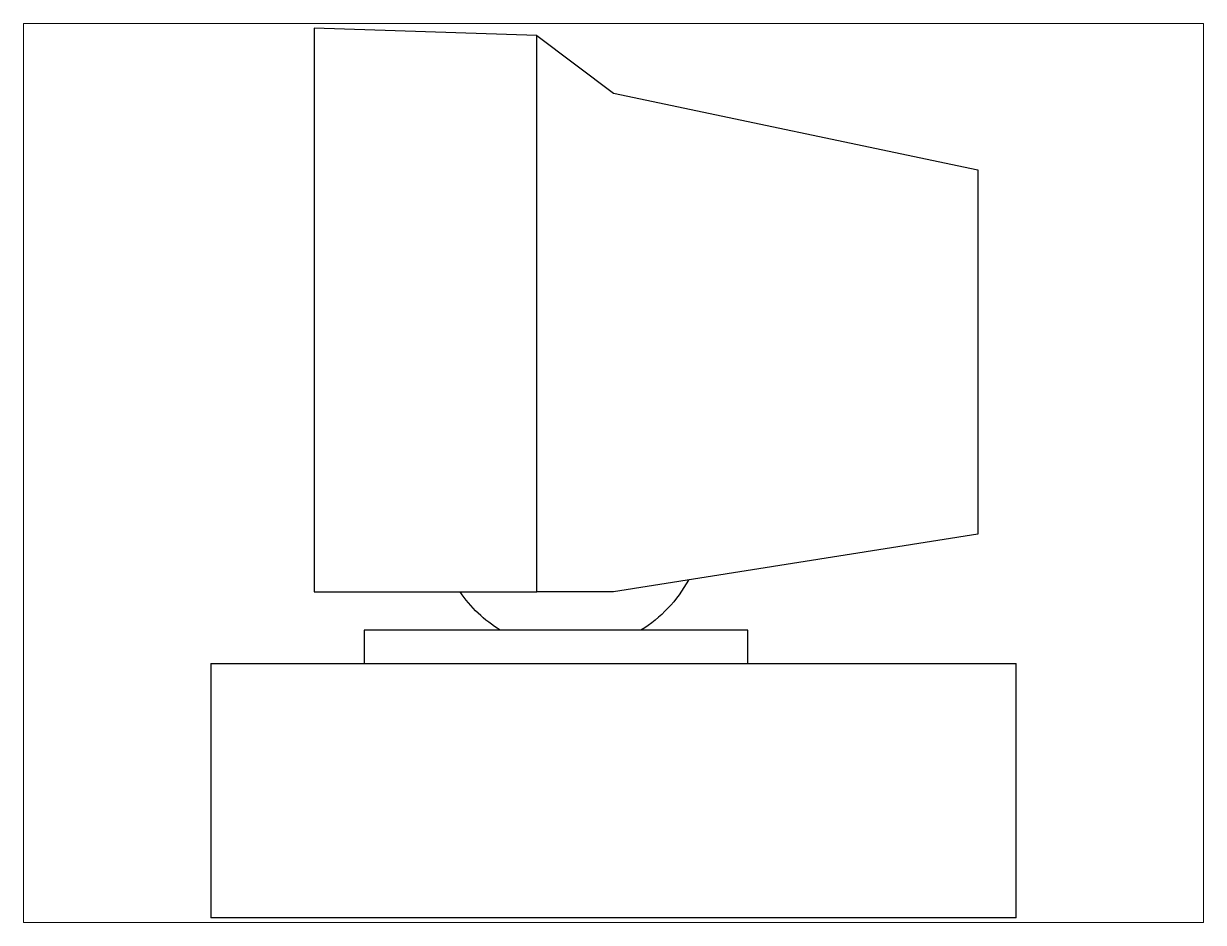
# Paper-space layout 'Layout1' of a CAD drawing. Header units: millimetres. Extents: x 1.05 to 9.45, y 0.8 to 7.2.
# The model-space entities are those that its viewports show. They can reach past a viewport. Long polylines and large blocks are cut down to what shows.
import ezdxf

# ---------------------------------------------------------------- set-up
doc = ezdxf.new("R2010")
doc.units = ezdxf.units.MM
doc.header["$MEASUREMENT"] = 0

# ---------------------------------------------------------------- blocks, each defined once
blk = doc.blocks.new('PC_L')
at = {"extrusion": (2.83275e-16, 6.12303e-17, -1)}
for p, q in [((-250, 460), (-366.09, 463.84)), ((-366.09, 463.84), (-366.09, 170)), ((-250, 460), (-210, 430)), ((-250, 170), (-250, 460)), ((-210, 430), (-20, 390)), ((-20, 390), (-20, 200)), ((-20, 200), (-210, 170)), ((-366.09, 170), (-250, 170)), ((-210, 170), (-250, 170)), ((-340, 150), (-340, 132.72)), ((-140, 150), (-340, 150)), ((-140, 132.72), (-140, 150)), ((-420, 132.72), (-420, 0)), ((-420, 132.72), (0, 132.72)), ((0, 0), (0, 132.72)), ((0, 0), (-420, 0))]:
    blk.add_line(p, q, dxfattribs=at)
for start, end in [(208.42329, 238.29371), (301.70629, 325.64946)]:
    blk.add_arc((232.37, 209.39), 69.81, start, end, dxfattribs=at)

msp = doc.modelspace()

# ---------------------------------------------------------------- block references
msp.add_blockref('PC_L', (0, 0))

psp = doc.layouts.get("Layout1")

# ---------------------------------------------------------------- viewports
at = {"layer": '0'}
psp.add_viewport(center=(5.25, 4), size=(8.4, 6.4), view_center_point=(-210.0125, 231.9609), view_height=468.634542, dxfattribs=at)

doc.saveas('drawing.dxf')
